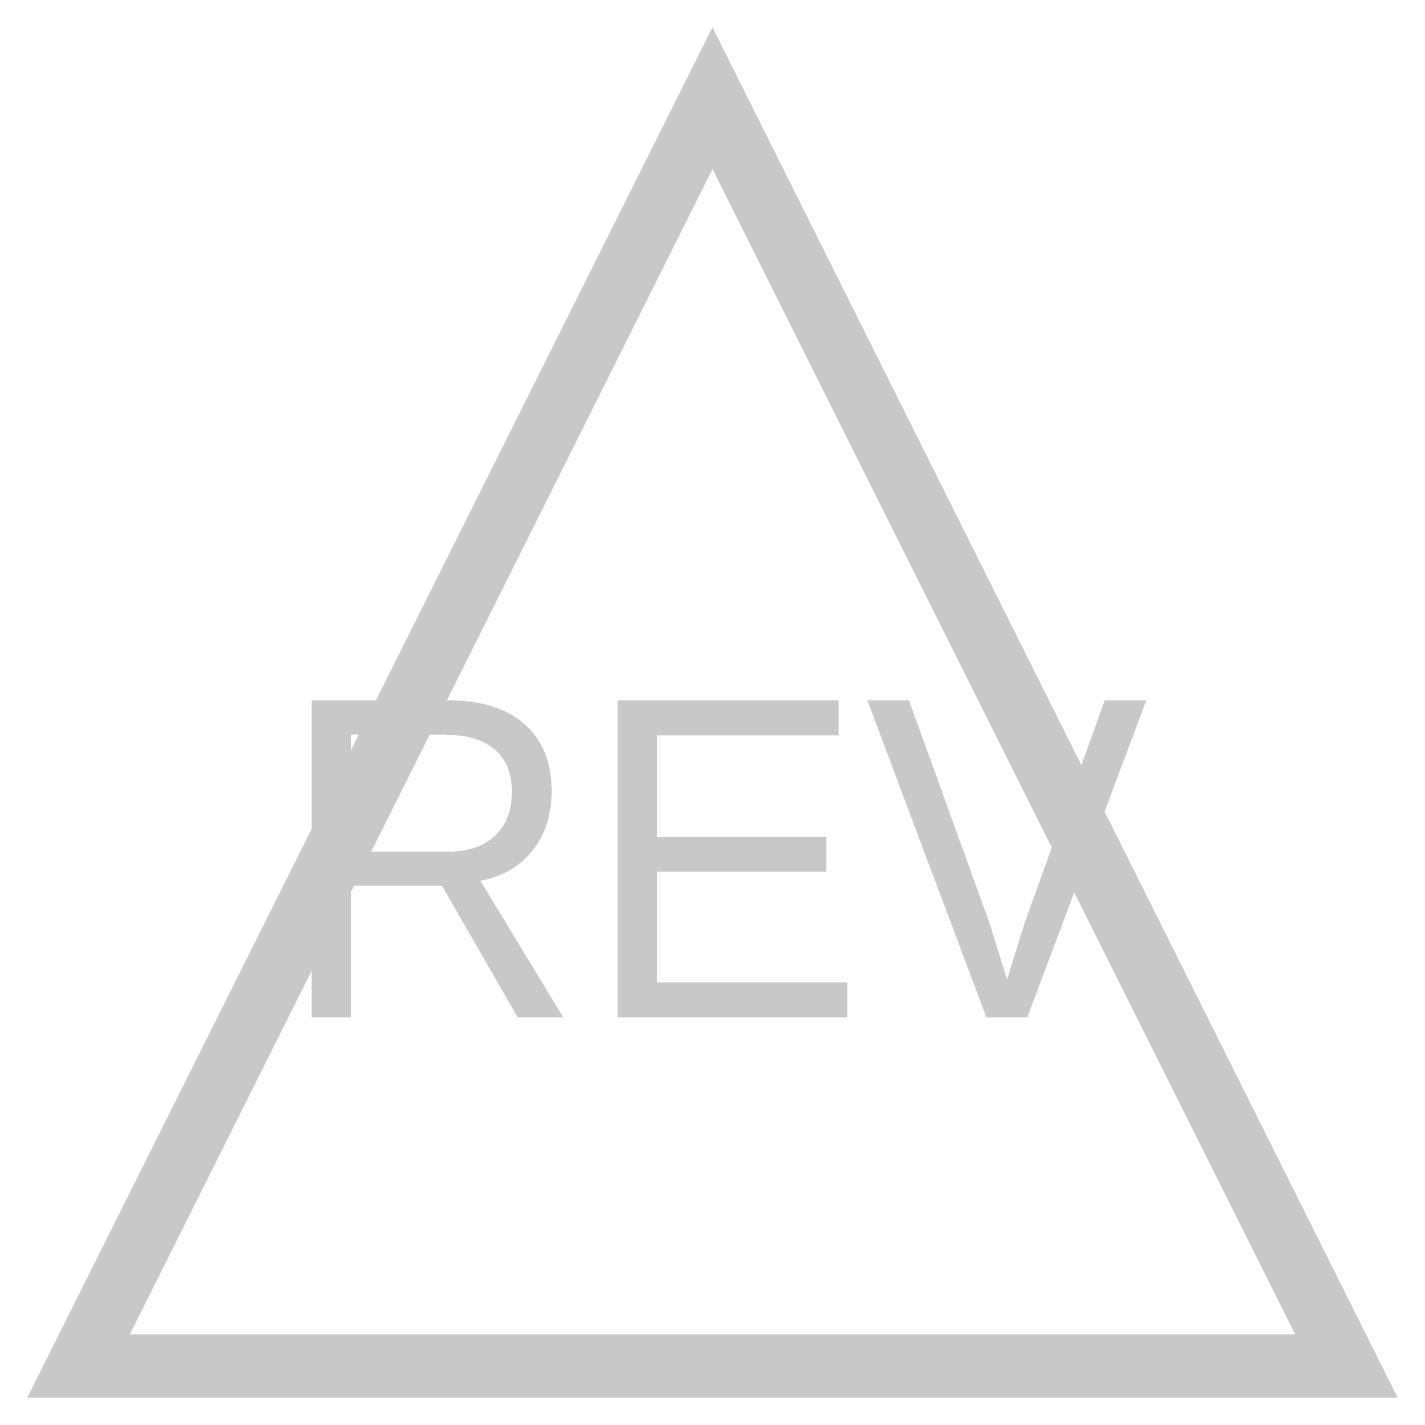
# Model space of a CAD drawing. Extents: x 339.6 to 350.4, y 249.8 to 260.6.
import ezdxf
from ezdxf.enums import TextEntityAlignment as Align

# ---------------------------------------------------------------- set-up
doc = ezdxf.new("R2010")
doc.units = 0
doc.header["$LTSCALE"] = 0.25
doc.linetypes.add('DASHED', pattern=[0])
doc.layers.add('REV', color=7, linetype='CONTINUOUS')

msp = doc.modelspace()

# ---------------------------------------------------------------- linework, layer by layer
at = {"layer": 'REV', "color": 0, "linetype": 'CONTINUOUS', "const_width": 0.5}
msp.add_lwpolyline([(340, 250), (350, 250), (345, 260)], close=True, dxfattribs=at)

# ---------------------------------------------------------------- texts
at = {"layer": 'REV', "color": 0, "linetype": 'DASHED'}
msp.add_attdef('REV', text='', height=2.5, dxfattribs=at).set_placement((345, 254), align=Align.MIDDLE_CENTER)

doc.saveas('drawing.dxf')
